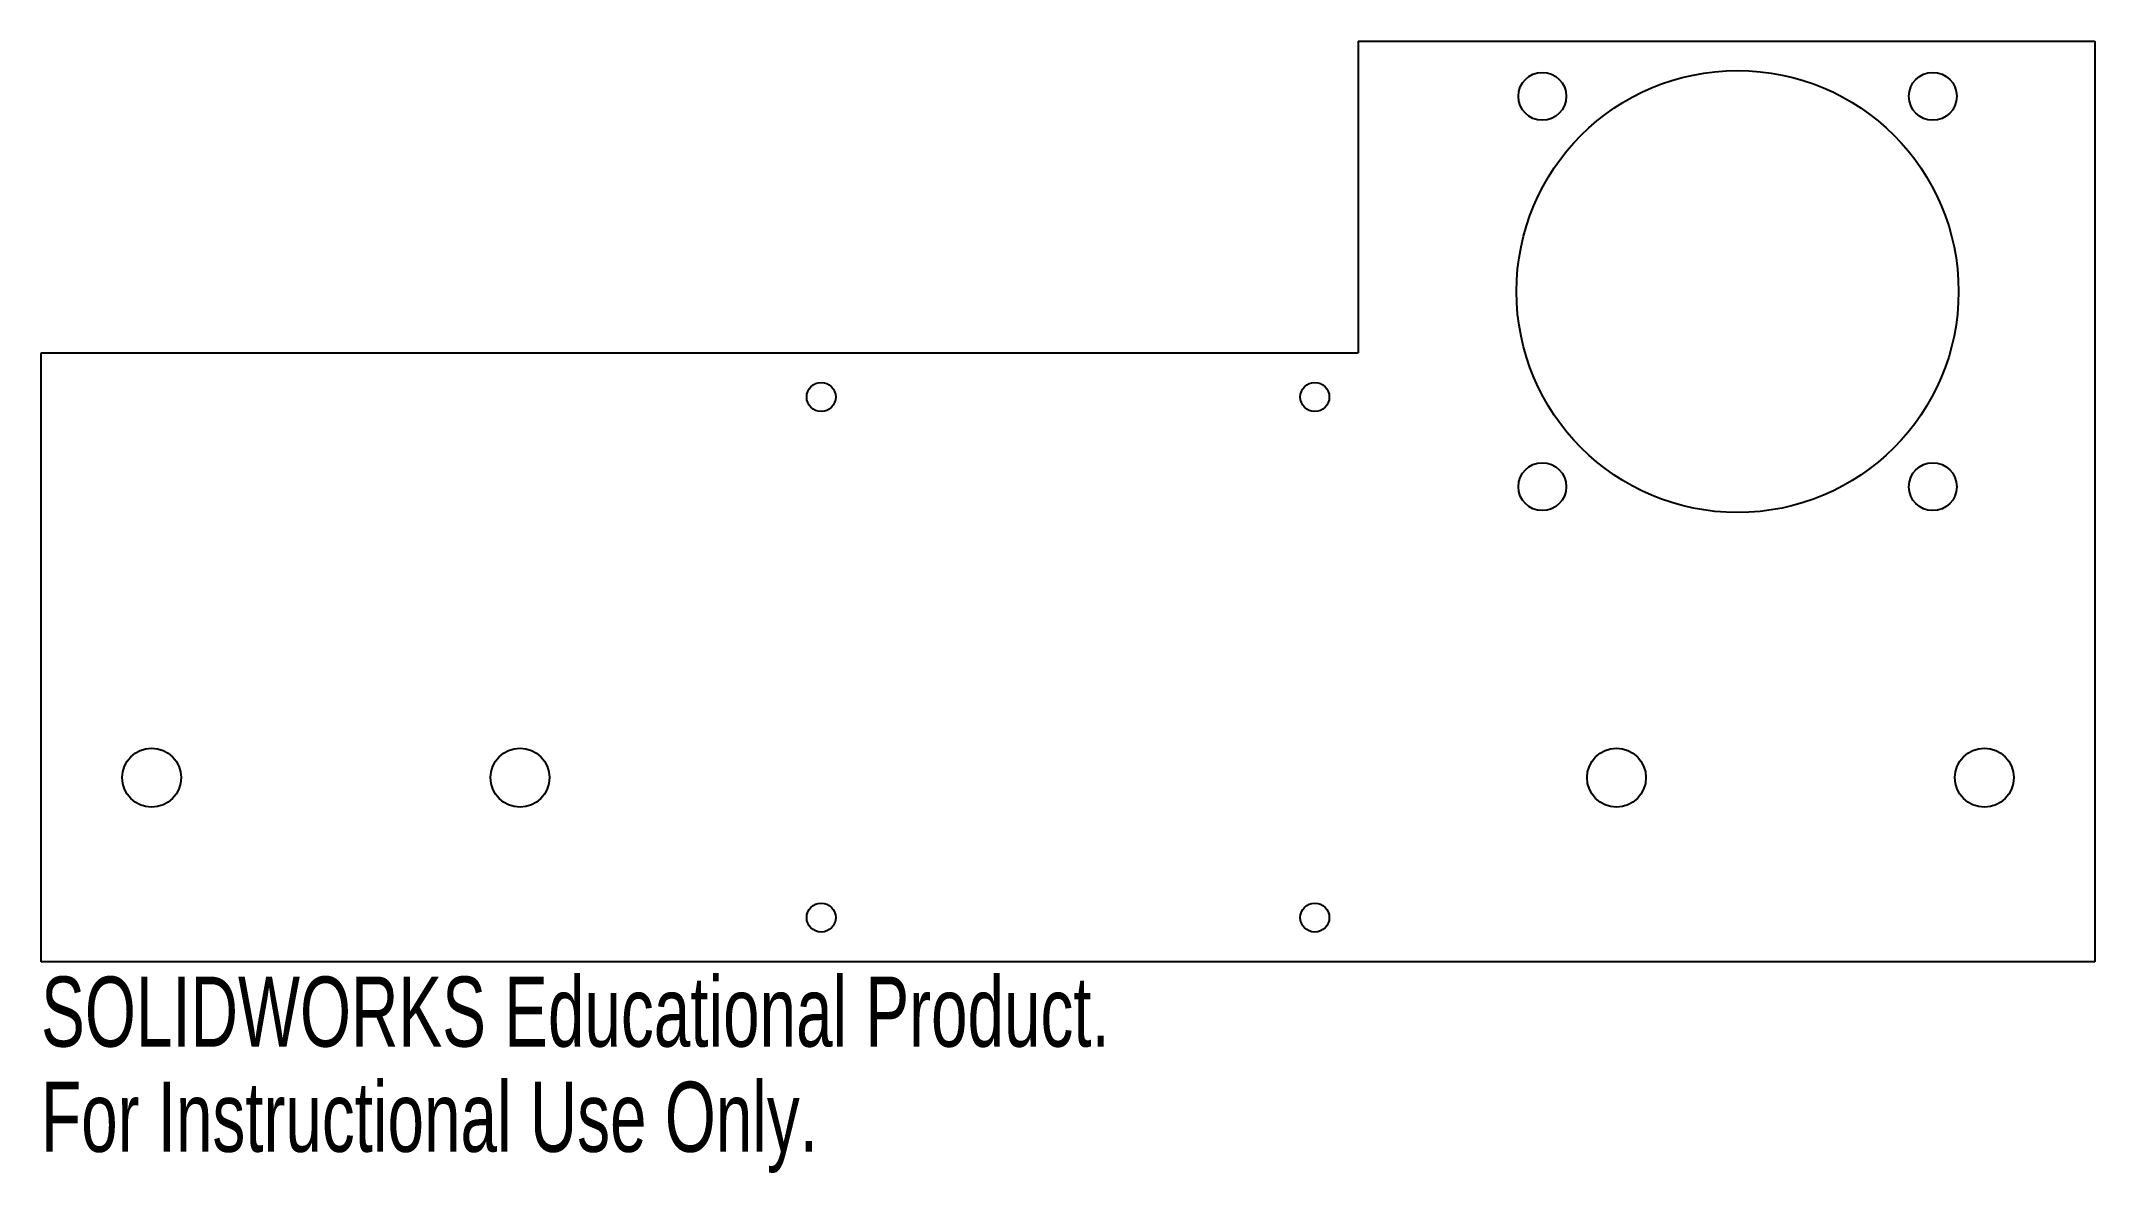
# Model space of a CAD drawing. Header units: inches. Extents: x -2.79 to 2.79, y -1.4 to 1.67.
import ezdxf

# ---------------------------------------------------------------- set-up
doc = ezdxf.new("R2010")
doc.units = ezdxf.units.IN
doc.header["$MEASUREMENT"] = 0
doc.styles.add('SLDTEXTSTYLE0', font='TXT', dxfattribs={"width": 0.7})

msp = doc.modelspace()

# ---------------------------------------------------------------- linework, layer by layer
at = {"color": 7, "linetype": 'Continuous', "lineweight": 25}
for p, q in [((0.7874, 1.6732), (2.7874, 1.6732)), ((0.7874, 1.6732), (0.7874, 0.8268)), ((2.7874, 1.6732), (2.7874, -0.8268)), ((-2.7874, 0.8268), (0.7874, 0.8268)), ((-2.7874, -0.8268), (-2.7874, 0.8268)), ((2.7874, -0.8268), (-2.7874, -0.8268))]:
    msp.add_line(p, q, dxfattribs=at)
for centre, radius in [((1.8174, 0.9932), 0.6), ((1.2874, 1.5232), 0.065), ((2.3474, 1.5232), 0.065), ((-0.6699, 0.7068), 0.0394), ((0.6699, 0.7068), 0.0394), ((1.2874, 0.4632), 0.065), ((2.3474, 0.4632), 0.065), ((-2.4874, -0.3268), 0.08), ((-1.4874, -0.3268), 0.08), ((1.4888, -0.3268), 0.08), ((2.4874, -0.3268), 0.08), ((-0.6699, -0.7068), 0.0394), ((0.6699, -0.7068), 0.0394)]:
    msp.add_circle(centre, radius, dxfattribs=at)

# ---------------------------------------------------------------- texts
at = {"color": 7, "linetype": 'Continuous', "char_height": 0.1903, "attachment_point": 1, "style": 'SLDTEXTSTYLE0'}
for s, insert in [('SOLIDWORKS Educational Product.', (-2.7874, -0.8669)), ('For Instructional Use Only.', (-2.7874, -1.1524))]:
    msp.add_mtext(s, dxfattribs=dict(at, insert=insert))

doc.saveas('drawing.dxf')
